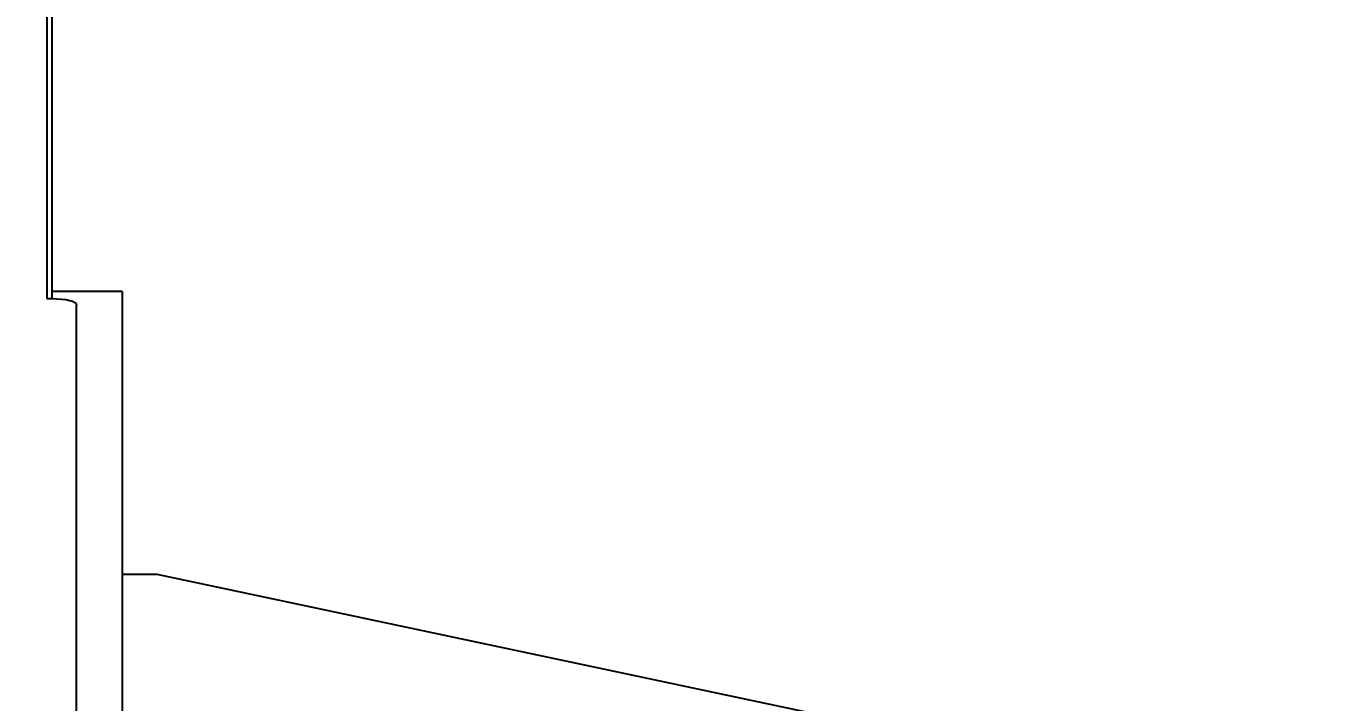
# Model space of a CAD drawing. Header units: millimetres. Extents: x 160 to 8396, y -16 to 5840.
# Drawn here: x 4207.5 to 4393.2, y 4530 to 4626.7 of the extents above; entities that cross this region are included whole.
import ezdxf

# ---------------------------------------------------------------- set-up
doc = ezdxf.new("R2010")
doc.units = ezdxf.units.MM
doc.header["$LTSCALE"] = 20
doc.styles.add('SLDTEXTSTYLE1', font='TXT', dxfattribs={"width": 0.605})
doc.dimstyles.new('SLDDIMSTYLE1', dxfattribs={"dimtxt": 70, "dimasz": 60, "dimexe": 0, "dimexo": 0.0625, "dimgap": 17.5, "dimtad": 2, "dimdec": 0, "dimrnd": 1e-09, "dimzin": 12, "dimdsep": 46, "dimtxsty": 'SLDTEXTSTYLE1', "dimsah": 1, "dimcen": 0.09, "dimadec": 0, "dimazin": 3, "dimtol": 1, "dimtfac": 1, "dimtdec": 3, "dimtofl": 0, "dimtmove": 0, "dimatfit": 3, "dimfxl": 0, "dimfrac": 2, "dimtolj": 1, "dimarcsym": 0})
doc.dimstyles.new('SLDDIMSTYLE2', dxfattribs={"dimtxt": 0.18, "dimasz": 20, "dimexe": 0, "dimexo": 0.0625, "dimgap": 0, "dimtad": 0, "dimtih": 1, "dimtoh": 1, "dimdec": 0, "dimrnd": 1e-09, "dimzin": 0, "dimdsep": 46, "dimtxsty": 'Standard', "dimblk1": 'DOT', "dimblk2": 'DOT', "dimsah": 1, "dimcen": 0.09, "dimadec": 0, "dimazin": 0, "dimtfac": 20, "dimtdec": 0, "dimtofl": 0, "dimtmove": 0, "dimatfit": 3, "dimldrblk": 'DOT', "dimfxl": 0, "dimfrac": 2, "dimtolj": 1, "dimtzin": 0, "dimarcsym": 0})

# ---------------------------------------------------------------- blocks, each defined once
blk = doc.blocks.new('_D_9')
at = {"color": 7, "linetype": 'Continuous', "lineweight": 0}
for p, q in [((4574.2, 5069.25), (4574.2, 1335.28)), ((2992.21, 3609.87), (2992.21, 1335.28)), ((4574.2, 1355.28), (2992.21, 1355.28))]:
    blk.add_line(p, q, dxfattribs=at)
at = {"color": 7, "linetype": 'Continuous', "lineweight": 18}
for points in [[(2992.21, 1355.28), (3052.21, 1345.28), (3052.21, 1365.28)], [(4574.2, 1355.28), (4514.2, 1365.28), (4514.2, 1345.28)]]:
    blk.add_solid(points, dxfattribs=at)
at = {"color": 7, "linetype": 'Continuous', "lineweight": 18, "char_height": 70, "attachment_point": 1, "style": 'SLDTEXTSTYLE1'}
for s, insert in [('1582', (3644.82, 1445.51)), ('*', (3842.08, 1445.51))]:
    blk.add_mtext(s, dxfattribs=dict(at, insert=insert))
blk = doc.blocks.new('_Dot')
at = {"color": 0, "linetype": 'ByBlock', "lineweight": -2}
blk.add_line((-0.5, 0), (-1, 0), dxfattribs=at)
at = {"color": 0, "linetype": 'ByBlock', "const_width": 0.5}
blk.add_lwpolyline([(-0.25, 0, 1), (0.25, 0, 1)], format="xyb", close=True, dxfattribs=at)

msp = doc.modelspace()

# ---------------------------------------------------------------- linework, layer by layer
at = {"color": 7, "linetype": 'Continuous', "lineweight": 25}
for p, q in [((4210.45, 4922.9), (4210.45, 4587.72)), ((4211.2, 4587.72), (4211.2, 4710.8)), ((4221.2, 4588.72), (4211.2, 4588.72)), ((4221.2, 4588.72), (4221.2, 4581.3)), ((4210.45, 4587.72), (4211.2, 4587.72)), ((4214.7, 3687.54), (4214.7, 4586.82)), ((4221.2, 4581.3), (4221.2, 4455.73)), ((4221.2, 4548.31), (4226.2, 4548.31)), ((4226.2, 4548.31), (4381.2, 4515.46))]:
    msp.add_line(p, q, dxfattribs=at)
at = {"color": 7, "linetype": 'Continuous', "lineweight": 25, "flags": 128}
msp.add_lwpolyline([(4211.2, 4587.72), (4211.89, 4587.7), (4212.54, 4587.65), (4213.15, 4587.57), (4213.68, 4587.46), (4214.11, 4587.32), (4214.44, 4587.16), (4214.64, 4586.99), (4214.7, 4586.82)], dxfattribs=at)

# ---------------------------------------------------------------- dimensions: what is measured, and where the dimension line sits
at = {"color": 7, "linetype": 'Continuous', "lineweight": 18}
dim = msp.add_linear_dim(base=(2992.21, 1355.28), p1=(4574.2, 5069.25), p2=(2992.21, 3609.87), text='<>*', dimstyle='SLDDIMSTYLE1', dxfattribs=at)
dim.commit()
dim.dimension.update_dxf_attribs({"geometry": '_D_9', "text_midpoint": (3758.81, 1355.28), "dimtype": 160})

# ---------------------------------------------------------------- leaders
at = {"color": 7, "linetype": 'Continuous', "lineweight": 0}
msp.add_leader([(4058.35, 4278.8), (4972.02, 4757.3), (5044.94, 4757.3)], dimstyle='SLDDIMSTYLE2', dxfattribs=at)

doc.saveas('drawing.dxf')
